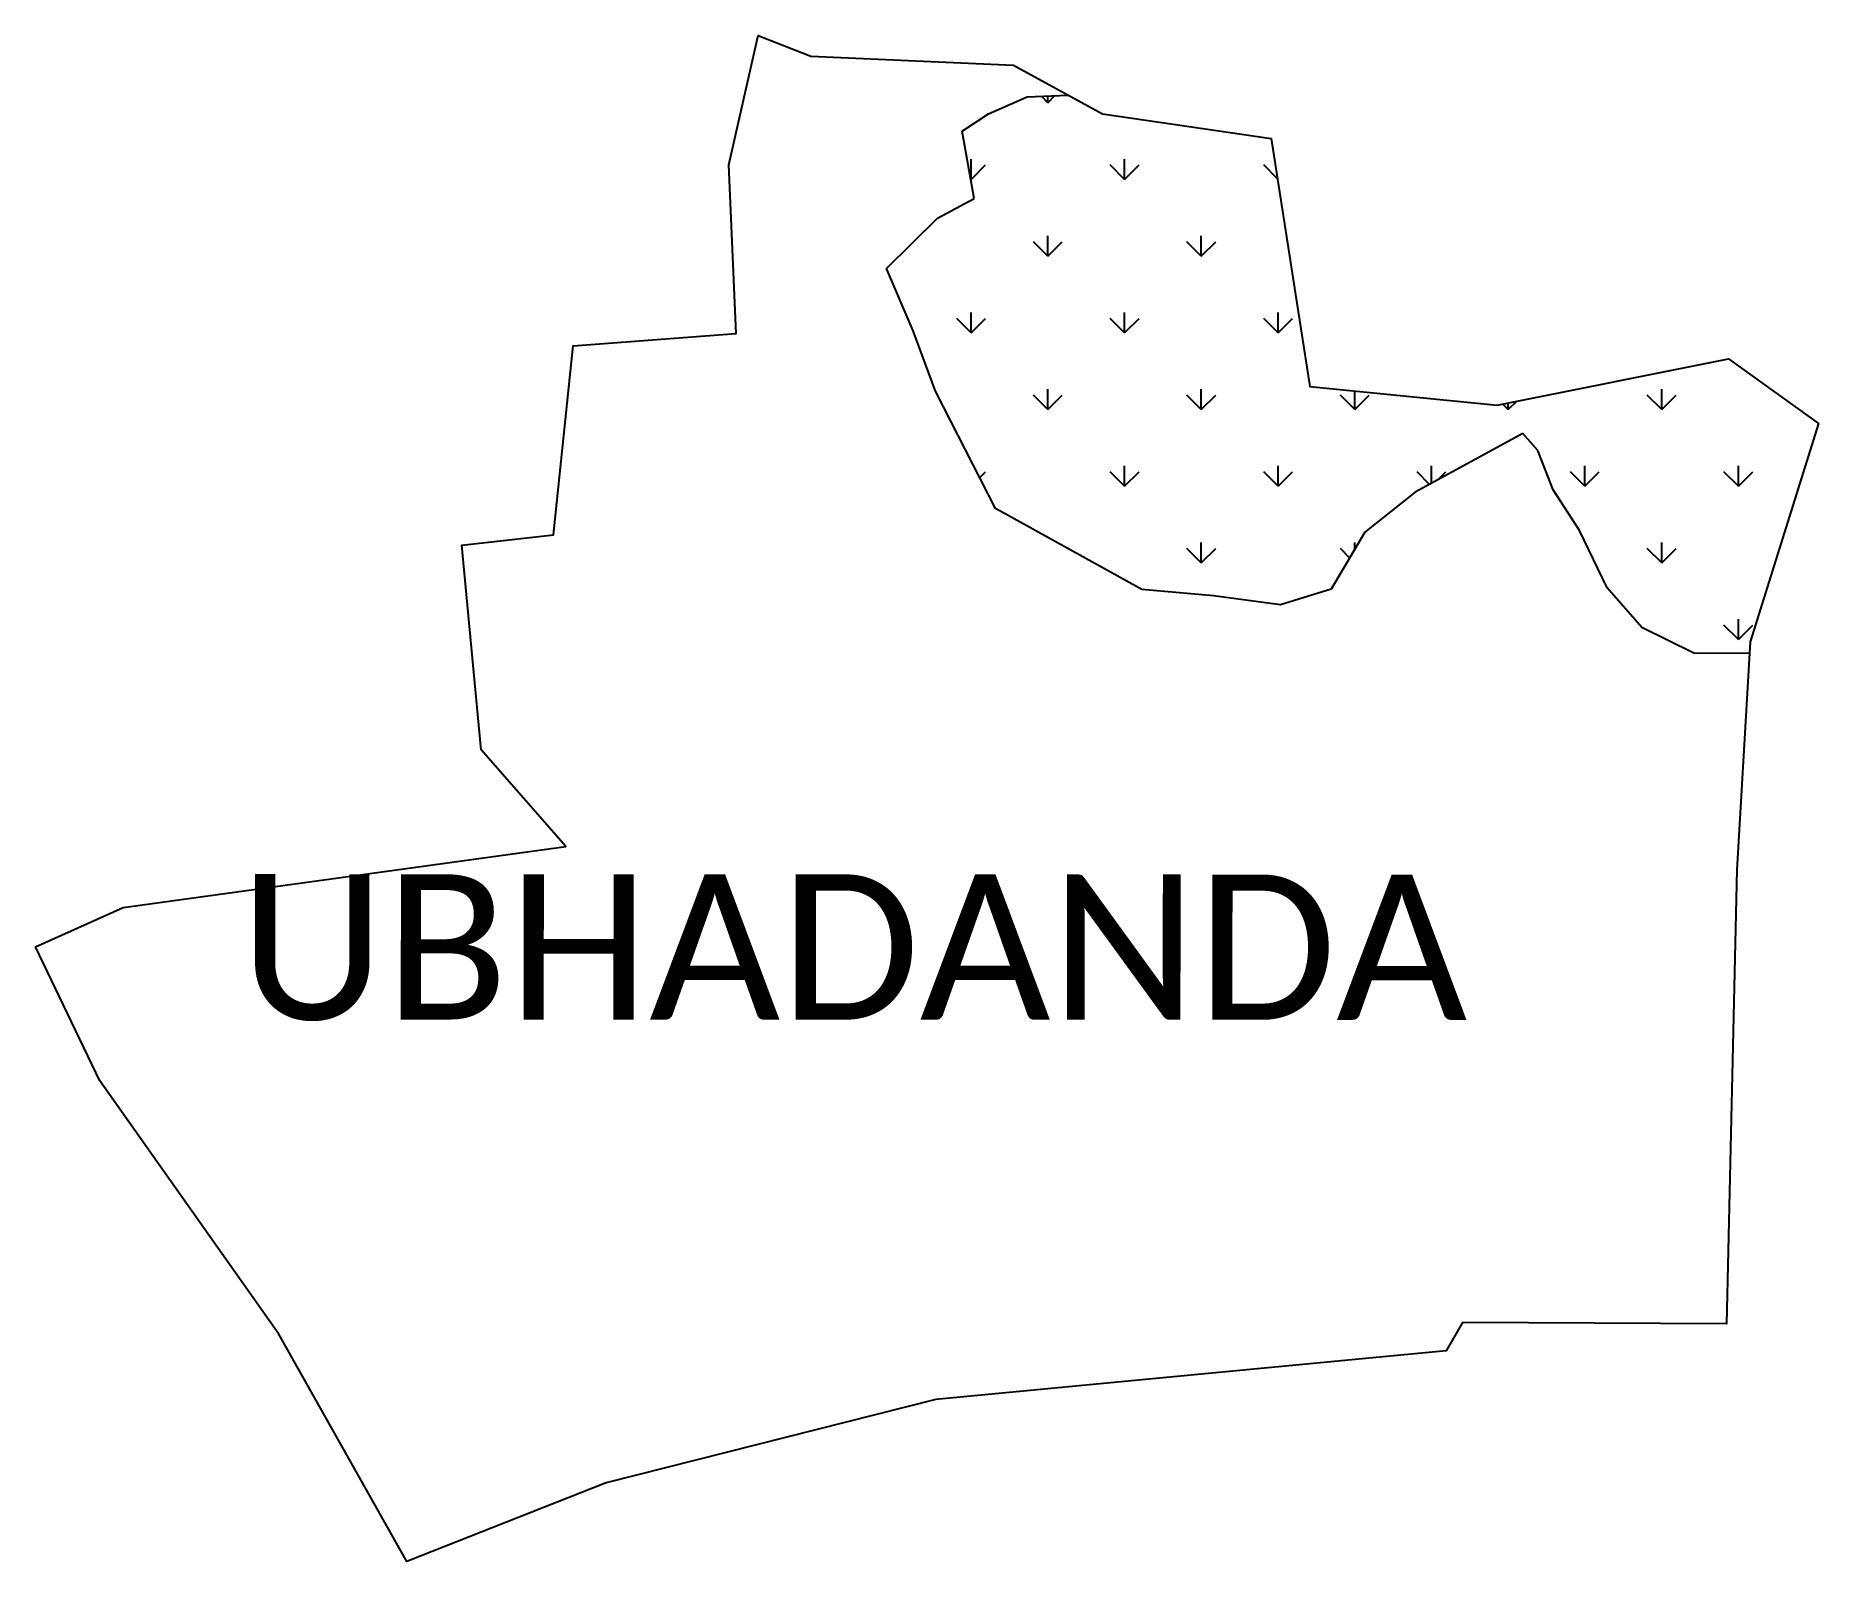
# Model space of a CAD drawing. Header units: metres. Extents: x 352953 to 353788, y 1752586 to 1753301.
import ezdxf

# ---------------------------------------------------------------- set-up
doc = ezdxf.new("R2010")
doc.units = ezdxf.units.M
doc.layers.add('MANGROOVES', color=112, linetype='Continuous')
doc.layers.add('VILLAGE NAME', color=250, linetype='Continuous')

msp = doc.modelspace()

# ---------------------------------------------------------------- linework, layer by layer
at = {"color": 3}
for points in [[(353452.49, 1753264.04), (353531.5, 1753252.55), (353549.65, 1753136.39), (353637.38, 1753127.62), (353745.56, 1753149.3), (353787.68, 1753118.98), (353755.78, 1753016.82), (353749.47, 1752910.01), (353744.64, 1752697.48), (353621.03, 1752698.05), (353613.5, 1752684.85), (353374.54, 1752662.09), (353220.2, 1752623.09), (353126.86, 1752586.26), (353066.91, 1752692.65), (352983.15, 1752811.33), (352953.04, 1752874.07), (352994.06, 1752892.45), (353201.22, 1752920.92), (353161.68, 1752966.2), (353152.56, 1753062.16), (353195.48, 1753066.88), (353204.74, 1753155.42), (353281, 1753161.14), (353277.63, 1753240.11), (353291.32, 1753300.66), (353315.91, 1753291.07), (353410.83, 1753286.81)], [(353410.83, 1753286.81), (353452.49, 1753264.04)]]:
    msp.add_lwpolyline(points, dxfattribs=at)
at = {"layer": 'MANGROOVES'}
for p, q in [((353399.1, 1753264.01), (353417.26, 1753272.04)), ((353417.26, 1753272.04), (353436.34, 1753272.87)), ((353386.76, 1753255.86), (353399.1, 1753264.01)), ((353392.5, 1753224.38), (353386.76, 1753255.86)), ((353375.29, 1753215.14), (353392.5, 1753224.38)), ((353351.35, 1753191.62), (353375.29, 1753215.14)), ((353363.91, 1753162.39), (353351.35, 1753191.62)), ((353374.31, 1753134.22), (353363.91, 1753162.39)), ((353402.5, 1753079.26), (353374.31, 1753134.22)), ((353649.26, 1753114.32), (353598.99, 1753086.89)), ((353656.39, 1753106.43), (353649.26, 1753114.32)), ((353663.49, 1753088.05), (353656.39, 1753106.43)), ((353598.99, 1753086.89), (353575.3, 1753068.13)), ((353675.83, 1753068.93), (353663.49, 1753088.05)), ((353471.02, 1753041.35), (353402.5, 1753079.26)), ((353575.3, 1753068.13), (353559.6, 1753041.5)), ((353688.85, 1753042.18), (353675.83, 1753068.93)), ((353559.6, 1753041.5), (353535.85, 1753034.08)), ((353705.01, 1753023.52), (353688.85, 1753042.18)), ((353504.57, 1753038.35), (353471.02, 1753041.35)), ((353535.85, 1753034.08), (353504.57, 1753038.35)), ((353729.31, 1753011.52), (353705.01, 1753023.52)), ((353755.46, 1753011.42), (353729.31, 1753011.52))]:
    msp.add_line(p, q, dxfattribs=at)
at = {"layer": 'MANGROOVES', "linetype": 'Continuous'}
for p, q in [((353426.96, 1753269.28), (353423.91, 1753272.33)), ((353426.96, 1753269.28), (353430.28, 1753272.61)), ((353426.96, 1753269.28), (353426.96, 1753272.46)), ((353391.04, 1753233.36), (353391.04, 1753242.89)), ((353462.88, 1753233.36), (353462.88, 1753242.89)), ((353391.04, 1753233.36), (353390.83, 1753233.58)), ((353391.04, 1753233.36), (353397.77, 1753240.1)), ((353462.88, 1753233.36), (353456.15, 1753240.1)), ((353462.88, 1753233.36), (353469.62, 1753240.1)), ((353534.46, 1753233.63), (353527.99, 1753240.1)), ((353426.96, 1753197.44), (353420.22, 1753204.18)), ((353426.96, 1753197.44), (353426.96, 1753206.97)), ((353426.96, 1753197.44), (353433.7, 1753204.18)), ((353498.8, 1753197.44), (353492.07, 1753204.18)), ((353498.8, 1753197.44), (353498.8, 1753206.97)), ((353498.8, 1753197.44), (353505.54, 1753204.18)), ((353391.04, 1753161.52), (353384.3, 1753168.26)), ((353391.04, 1753161.52), (353391.04, 1753171.05)), ((353391.04, 1753161.52), (353397.77, 1753168.26)), ((353462.88, 1753161.52), (353456.15, 1753168.26)), ((353462.88, 1753161.52), (353462.88, 1753171.05)), ((353462.88, 1753161.52), (353469.62, 1753168.26)), ((353534.72, 1753161.52), (353527.99, 1753168.26)), ((353534.72, 1753161.52), (353534.72, 1753171.05)), ((353534.72, 1753161.52), (353541.46, 1753168.26)), ((353426.96, 1753125.6), (353426.96, 1753135.12)), ((353498.8, 1753125.6), (353498.8, 1753135.12)), ((353570.64, 1753125.6), (353570.64, 1753134.29)), ((353714.33, 1753125.6), (353714.33, 1753135.12)), ((353426.96, 1753125.6), (353420.22, 1753132.34)), ((353426.96, 1753125.6), (353433.7, 1753132.34)), ((353498.8, 1753125.6), (353492.07, 1753132.34)), ((353498.8, 1753125.6), (353505.54, 1753132.34)), ((353570.64, 1753125.6), (353563.91, 1753132.34)), ((353570.64, 1753125.6), (353577.38, 1753132.34)), ((353642.49, 1753125.6), (353639.95, 1753128.13)), ((353642.49, 1753125.6), (353646.29, 1753129.41)), ((353642.49, 1753125.6), (353642.49, 1753128.64)), ((353714.33, 1753125.6), (353707.59, 1753132.34)), ((353714.33, 1753125.6), (353721.06, 1753132.34)), ((353395.08, 1753093.72), (353397.77, 1753096.41)), ((353462.88, 1753089.68), (353456.15, 1753096.41)), ((353462.88, 1753089.68), (353462.88, 1753099.2)), ((353462.88, 1753089.68), (353469.62, 1753096.41)), ((353534.72, 1753089.68), (353527.99, 1753096.41)), ((353534.72, 1753089.68), (353534.72, 1753099.2)), ((353534.72, 1753089.68), (353541.46, 1753096.41)), ((353605.7, 1753090.55), (353599.83, 1753096.41)), ((353606.56, 1753091.02), (353606.56, 1753099.2)), ((353609.52, 1753092.63), (353613.3, 1753096.41)), ((353678.41, 1753089.68), (353671.67, 1753096.41)), ((353678.41, 1753089.68), (353678.41, 1753099.2)), ((353678.41, 1753089.68), (353685.14, 1753096.41)), ((353750.25, 1753089.68), (353743.51, 1753096.41)), ((353750.25, 1753089.68), (353750.25, 1753099.2)), ((353750.25, 1753089.68), (353756.98, 1753096.41)), ((353498.8, 1753053.76), (353492.07, 1753060.49)), ((353498.8, 1753053.76), (353498.8, 1753063.28)), ((353498.8, 1753053.76), (353505.54, 1753060.49)), ((353568.24, 1753056.16), (353563.91, 1753060.49)), ((353570.64, 1753060.24), (353570.64, 1753063.28)), ((353714.33, 1753053.76), (353707.59, 1753060.49)), ((353714.33, 1753053.76), (353714.33, 1753063.28)), ((353714.33, 1753053.76), (353721.06, 1753060.49)), ((353750.25, 1753017.84), (353750.25, 1753027.36)), ((353750.25, 1753017.84), (353743.51, 1753024.57)), ((353750.25, 1753017.84), (353756.98, 1753024.57))]:
    msp.add_line(p, q, dxfattribs=at)

# ---------------------------------------------------------------- texts
at = {"layer": 'VILLAGE NAME', "insert": (353048.53, 1752908.04), "char_height": 68.0374, "attachment_point": 1, "rotation": 359.9793}
msp.add_mtext_dynamic_manual_height_columns('{\\fCalibri|b0|i0|c0|p34;UBHADANDA}', width=671.3793, gutter_width=340.19, heights=[0], dxfattribs=at)

doc.saveas('drawing.dxf')
